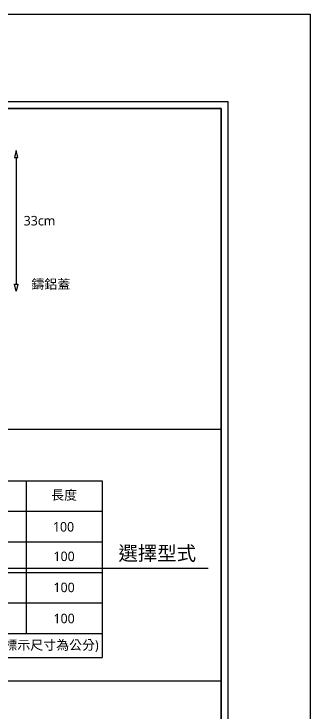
# Model space of a CAD drawing. Header units: millimetres. Extents: x 4267 to 8467, y 166 to 3136.
# Drawn here: x 7843 to 8467, y 1664 to 3136 of the extents above; entities that cross this region are included whole.
import ezdxf

# ---------------------------------------------------------------- set-up
doc = ezdxf.new("R2010")
doc.units = ezdxf.units.MM
doc.styles.add('微軟正黑體', font='Microsoft JhengHei.ttf')

msp = doc.modelspace()

# ---------------------------------------------------------------- linework, layer by layer
for p, q in [((4266.8, 3135.5, 163.2), (8466.8, 3135.5, 163.2)), ((8466.8, 3135.5, 163.2), (8466.8, 165.5, 163.2)), ((4453.8, 2936.7, 163.2), (8279.8, 2936.7, 163.2)), ((8279.8, 2936.7, 163.2), (4453.8, 2936.7, 163.2)), ((8279.8, 2936.7, 163.2), (8279.8, 557.5, 163.2)), ((8279.8, 365.3, 163.2), (8279.8, 2936.7, 163.2)), ((7847.5, 2833.7), (7847.5, 2566.6)), ((6058.1, 2261.7, 163.2), (8280.4, 2261.7, 163.2)), ((6810.3, 2153.2, 163.2), (8028.6, 2153.2, 163.2)), ((7868.2, 2153.2, 163.2), (7868.2, 1831.9, 163.2)), ((8028.6, 2153.2, 163.2), (8028.6, 1781.1, 163.2)), ((6810.3, 2088.9, 163.2), (8028.6, 2088.9, 163.2)), ((6810.3, 2024.7, 163.2), (8028.6, 2024.7, 163.2)), ((6810.3, 1960.4, 163.2), (8028.6, 1960.4, 163.2)), ((6810.3, 1896.2, 163.2), (8028.6, 1896.2, 163.2)), ((6810.3, 1831.9, 163.2), (8028.6, 1831.9, 163.2)), ((6810.3, 1781.1, 163.2), (8028.6, 1781.1, 163.2)), ((6058.1, 1731.9, 163.2), (8279.3, 1731.9, 163.2))]:
    msp.add_line(p, q)
at = {"color": 4}
for p, q in [((8294, 2950.9, 163.2), (4439.6, 2950.9, 163.2)), ((8294, 351.1, 163.2), (8294, 2950.9, 163.2))]:
    msp.add_line(p, q, dxfattribs=at)
at = {"color": 240, "true_color": 0xed1f24}
msp.add_line((6969.9, 1969.3), (8251.8, 1969.3), dxfattribs=at)
for points in [[(7847.3, 2847.9), (7843.9, 2833.7), (7851.2, 2833.7)], [(7847.3, 2552.4), (7843.9, 2566.6), (7851.2, 2566.6)]]:
    msp.add_lwpolyline(points, close=True)

# ---------------------------------------------------------------- texts
at = {"char_height": 20, "style": '微軟正黑體'}
for s, insert, width, attachment_point in [('33cm', (7896.5, 2700.4), 300.016, 5), ('長度', (7948.4, 2122.1, 163.2), 145.784, 5), ('100', (7947.2, 2056.1, 163.2), 145.784, 5), ('100', (7948.4, 1994, 163.2), 145.784, 5), ('100', (7948.4, 1928.6, 163.2), 145.784, 5), ('100', (7948.4, 1863.2, 163.2), 145.784, 5), ('(以上標示尺寸為公分)', (8021.3, 1805.2, 163.2), 1203.743, 6)]:
    msp.add_mtext(s, dxfattribs=dict(at, insert=insert, width=width, attachment_point=attachment_point))
at = {"insert": (7879.5, 2577.1, 163.2), "char_height": 20, "attachment_point": 1, "style": '微軟正黑體'}
msp.add_mtext_dynamic_manual_height_columns('鑄鋁蓋', width=80.995, gutter_width=17.9, heights=[0], dxfattribs=at)
at = {"color": 240, "true_color": 0xed1f24, "insert": (8144.7, 1998.9, 163.2), "char_height": 30, "width": 374.764, "attachment_point": 5, "style": '微軟正黑體'}
msp.add_mtext('{\\fMicrosoft JhengHei|b0|i0|c136|p34;選擇型式}', dxfattribs=at)

doc.saveas('drawing.dxf')
